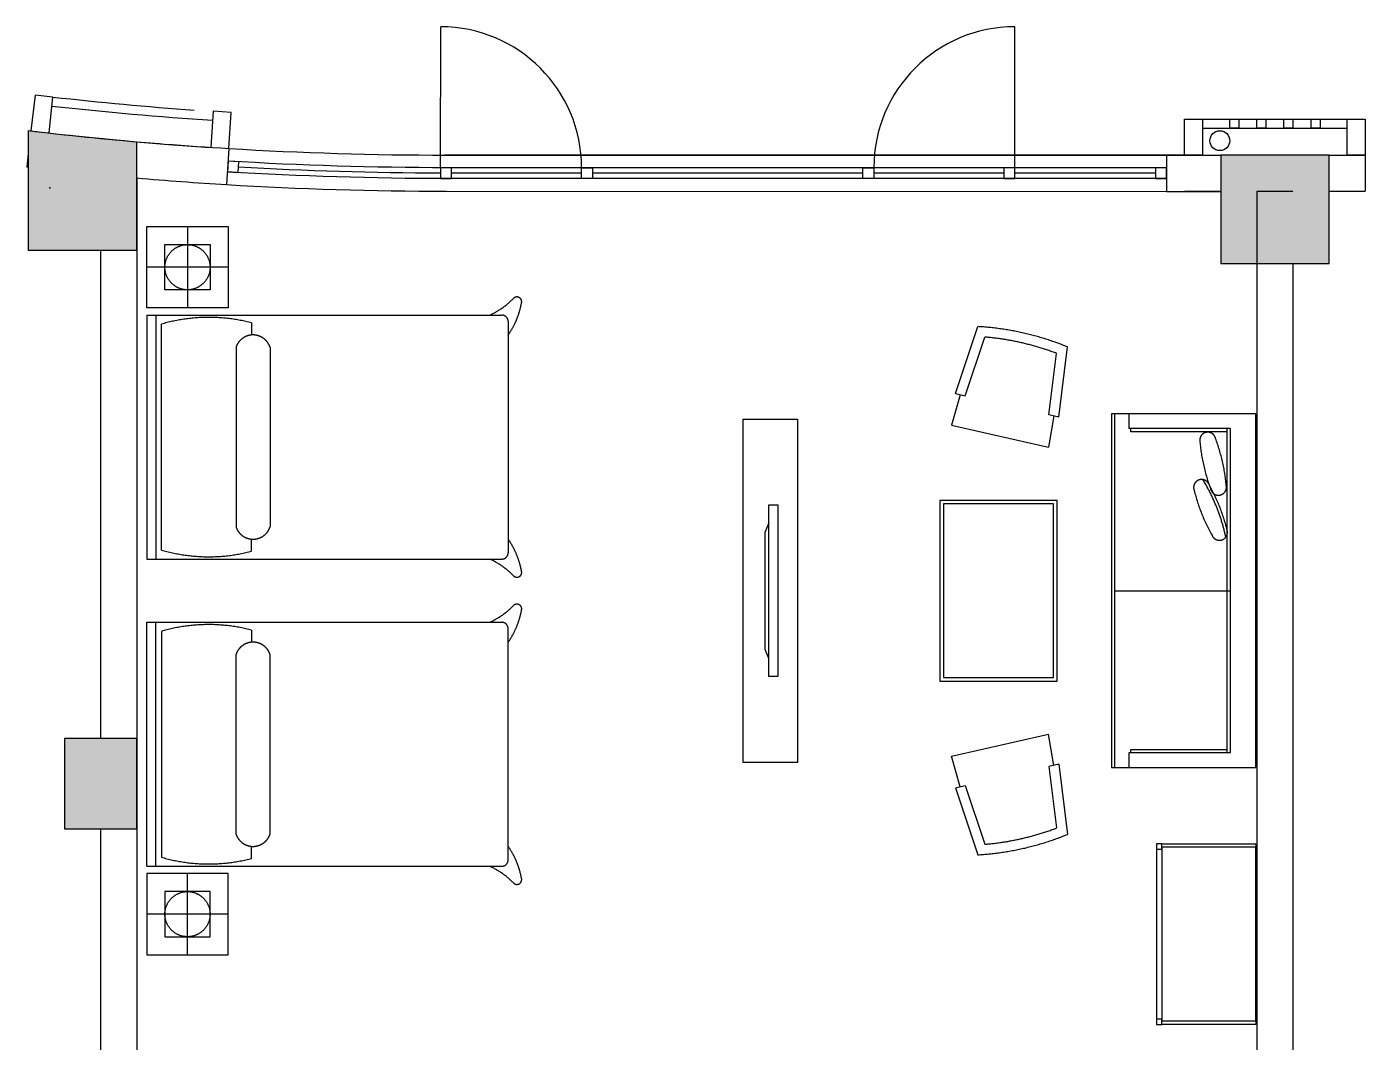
# Model space of a CAD drawing. Header units: millimetres. Extents: x -171991 to -58043, y -1085310 to -1072722.
# Drawn here: x -77605 to -70196, y -1081169 to -1075549 of the extents above; entities that cross this region are included whole.
import ezdxf

# ---------------------------------------------------------------- set-up
doc = ezdxf.new("R2010")
doc.units = ezdxf.units.MM
doc.header["$LTSCALE"] = 1000
doc.header["$MEASUREMENT"] = 0
doc.linetypes.add('DASH', pattern=[0.35, 0.25, -0.1])
for name, color, linetype in [('A-土建墙  柱', 6, 'Continuous'), ('B不可动建筑图层', 6, 'Continuous'), ('COLUMN', 6, 'Continuous'), ('J家具', 4, 'Continuous')]:
    doc.layers.add(name, color=color, linetype=linetype)

# ---------------------------------------------------------------- blocks, each defined once
blk = doc.blocks.new('A$C054A189D')
at = {"color": 8}
for p, q in [((-539.8, 64.4), (-489.8, 84.4)), ((-489.8, 84.4), (160.2, 84.4)), ((210.2, 64.4), (160.2, 84.4))]:
    blk.add_line(p, q, dxfattribs=at)
blk.add_lwpolyline([(-639.8, 64.4), (310.2, 64.4), (310.2, 13.7), (-639.8, 13.7)], close=True, dxfattribs=at)

msp = doc.modelspace()

# ---------------------------------------------------------------- hatches: boundary and pattern name
at = {"layer": 'A-土建墙  柱', "linetype": 'ByBlock', "extrusion": (-8.94601e-08, 6.25132e-18, 1)}
msp.add_hatch(color=8, dxfattribs=at).paths.add_polyline_path([(-77396.4, -1079988.4), (-76996.4, -1079988.4), (-76996.4, -1079488.4), (-77396.4, -1079488.4)])
at = {"layer": 'B不可动建筑图层', "extrusion": (-8.94601e-08, 6.25132e-18, 1)}
for points in [[(-76996.5, -1076185.5, -0.007616), (-77596.5, -1076124.2), (-77596.5, -1076785.5), (-76996.5, -1076785.5)], [(-76996.4, -1076185.4, -0.007616), (-77596.4, -1076124.1), (-77596.4, -1076785.4), (-76996.4, -1076785.4)], [(-76996.4, -1076185.4, -0.007616), (-77596.4, -1076124.1), (-77596.4, -1076785.4), (-76996.4, -1076785.4)], [(-76996.4, -1076185.4, -0.007616), (-77596.4, -1076124.1), (-77596.4, -1076785.4), (-76996.4, -1076785.4)], [(-76996.4, -1076185.4, -0.007616), (-77596.4, -1076124.1), (-77596.4, -1076785.4), (-76996.4, -1076785.4)], [(-76996.4, -1076185.4, -0.007616), (-77596.4, -1076124.1), (-77596.4, -1076785.4), (-76996.4, -1076785.4)], [(-70996.4, -1076859.6), (-70396.4, -1076859.6), (-70396.4, -1076259.6), (-70996.4, -1076259.6)], [(-70996.4, -1076859.6), (-70396.4, -1076859.6), (-70396.4, -1076259.6), (-70996.4, -1076259.6)], [(-70996.4, -1076859.6), (-70396.4, -1076859.6), (-70396.4, -1076259.6), (-70996.4, -1076259.6)], [(-70996.4, -1076859.6), (-70396.4, -1076859.6), (-70396.4, -1076259.6), (-70996.4, -1076259.6)]]:
    msp.add_hatch(color=6, dxfattribs=at).paths.add_polyline_path(points)

# ---------------------------------------------------------------- linework, layer by layer
at = {"layer": 'B不可动建筑图层', "color": 6, "extrusion": (-8.94601e-08, 6.25145e-18, 1)}
for p, q in [((-77596.5, -1076124.2, 0), (-77596.5, -1076785.5, 0)), ((-77596.4, -1076124.1, 0), (-77596.4, -1076785.4, 0)), ((-77596.4, -1076124.1, 0), (-77596.4, -1076785.4, 0)), ((-77596.4, -1076124.1, 0), (-77596.4, -1076785.4, 0)), ((-77596.4, -1076124.1, 0), (-77596.4, -1076785.4, 0)), ((-77596.4, -1076124.1, 0), (-77596.4, -1076785.4, 0)), ((-77581.7, -1076125.7, 0), (-77581.7, -1076126, 0)), ((-77196.4, -1076166.9, 0), (-77196.4, -1076167.2, 0)), ((-77596.4, -1076251.3, 0), (-77605, -1076324.7, 0)), ((-77596.4, -1076251.3, 0), (-77605, -1076324.7, 0)), ((-77596.4, -1076251.3, 0), (-77605, -1076324.7, 0)), ((-77596.4, -1076251.3, 0), (-77605, -1076324.7, 0)), ((-77596.4, -1076251.3, 0), (-77605, -1076324.7, 0)), ((-76996.5, -1076785.5, 0), (-76996.5, -1076185.5, 0)), ((-76996.4, -1076785.4, 0), (-76996.4, -1076185.4, 0)), ((-76996.4, -1076785.4, 0), (-76996.4, -1076185.4, 0)), ((-76996.4, -1076785.4, 0), (-76996.4, -1076185.4, 0)), ((-76996.4, -1076785.4, 0), (-76996.4, -1076185.4, 0)), ((-76996.4, -1076785.4, 0), (-76996.4, -1076185.4, 0)), ((-76486.7, -1076223, 0), (-76498.9, -1076422.6, 0)), ((-77596.5, -1076252.1, 0), (-77604.9, -1076324.4, 0)), ((-71196.5, -1076259.7, 0), (-75293.6, -1076259.8, 0)), ((-71196.5, -1076259.7, 0), (-75293.6, -1076259.8, 0)), ((-71196.5, -1076259.7, 0), (-75293.6, -1076259.8, 0)), ((-71196.5, -1076259.7, 0), (-75293.6, -1076259.8, 0)), ((-71196.5, -1076259.7, 0), (-75293.6, -1076259.8, 0)), ((-71296.3, -1076259.3, 0), (-71296.4, -1076460.3, 0)), ((-71296.3, -1076259.7, 0), (-70996.5, -1076259.8, 0)), ((-71196.5, -1076259.7, 0), (-70996.4, -1076259.8, 0)), ((-71196.5, -1076259.7, 0), (-70996.4, -1076259.8, 0)), ((-71196.5, -1076259.7, 0), (-70996.4, -1076259.8, 0)), ((-71196.5, -1076259.7, 0), (-70996.4, -1076259.8, 0)), ((-71196.5, -1076259.7, 0), (-70996.4, -1076259.8, 0)), ((-70396.4, -1076259.6, 0), (-70996.5, -1076259.6, 0)), ((-70796.5, -1076259.7, 0), (-70996.5, -1076259.7, 0)), ((-70396.4, -1076259.6, 0), (-70996.4, -1076259.6, 0)), ((-70996.4, -1076259.6, 0), (-70996.4, -1076859.6, 0)), ((-70396.4, -1076259.6, 0), (-70996.4, -1076259.6, 0)), ((-70996.4, -1076259.6, 0), (-70996.4, -1076859.6, 0)), ((-70396.4, -1076259.6, 0), (-70996.4, -1076259.6, 0)), ((-70996.4, -1076259.6, 0), (-70996.4, -1076859.6, 0)), ((-70396.4, -1076259.6, 0), (-70996.4, -1076259.6, 0)), ((-70996.4, -1076259.6, 0), (-70996.4, -1076859.6, 0)), ((-70396.4, -1076259.6, 0), (-70996.4, -1076259.6, 0)), ((-70996.4, -1076259.6, 0), (-70996.4, -1076859.6, 0)), ((-70796.4, -1076259.8, 0), (-70996.4, -1076259.8, 0)), ((-70796.4, -1076259.8, 0), (-70996.4, -1076259.8, 0)), ((-70796.4, -1076259.8, 0), (-70996.4, -1076259.8, 0)), ((-70796.4, -1076259.8, 0), (-70996.4, -1076259.8, 0)), ((-70796.4, -1076259.8, 0), (-70996.4, -1076259.8, 0)), ((-70396.5, -1076259.7, 0), (-70596.5, -1076259.7, 0)), ((-70396.4, -1076259.8, 0), (-70596.4, -1076259.8, 0)), ((-70396.4, -1076259.8, 0), (-70596.4, -1076259.8, 0)), ((-70396.4, -1076259.8, 0), (-70596.4, -1076259.8, 0)), ((-70396.4, -1076259.8, 0), (-70596.4, -1076259.8, 0)), ((-70396.4, -1076259.8, 0), (-70596.4, -1076259.8, 0)), ((-70396.5, -1076859.7, 0), (-70396.4, -1076259.6, 0)), ((-70396.5, -1076859.7, 0), (-70396.5, -1076259.7, 0)), ((-70396.4, -1076859.6, 0), (-70396.4, -1076259.6, 0)), ((-70396.4, -1076859.6, 0), (-70396.4, -1076259.6, 0)), ((-70396.4, -1076859.6, 0), (-70396.4, -1076259.6, 0)), ((-70396.4, -1076859.6, 0), (-70396.4, -1076259.6, 0)), ((-70396.4, -1076859.6, 0), (-70396.4, -1076259.6, 0)), ((-70396.4, -1076859.8, 0), (-70396.4, -1076259.8, 0)), ((-70396.4, -1076859.8, 0), (-70396.4, -1076259.8, 0)), ((-70396.4, -1076859.8, 0), (-70396.4, -1076259.8, 0)), ((-70396.4, -1076859.8, 0), (-70396.4, -1076259.8, 0)), ((-70396.4, -1076859.8, 0), (-70396.4, -1076259.8, 0)), ((-70396.4, -1076259.9, 0), (-70196.5, -1076259.9, 0)), ((-70396.4, -1076259.9, 0), (-70196.5, -1076259.9, 0)), ((-70396.4, -1076259.9, 0), (-70196.5, -1076259.9, 0)), ((-70396.4, -1076259.9, 0), (-70196.5, -1076259.9, 0)), ((-70396.4, -1076259.9, 0), (-70196.5, -1076259.9, 0)), ((-70196.5, -1076259.9, 0), (-70196.5, -1076459.9, 0)), ((-70196.5, -1076259.9, 0), (-70196.5, -1076459.9, 0)), ((-70196.5, -1076259.9, 0), (-70196.5, -1076459.9, 0)), ((-70196.5, -1076259.9, 0), (-70196.5, -1076459.9, 0)), ((-70196.5, -1076259.9, 0), (-70196.5, -1076459.9, 0)), ((-76996.4, -1076386.1), (-76996.4, -1079789.2)), ((-71296.4, -1076460.3, 0), (-70996.5, -1076460.2, 0)), ((-71196.5, -1076459.7, 0), (-70996.4, -1076459.8, 0)), ((-71196.5, -1076459.7, 0), (-70996.4, -1076459.8, 0)), ((-71196.5, -1076459.7, 0), (-70996.4, -1076459.8, 0)), ((-71196.5, -1076459.7, 0), (-70996.4, -1076459.8, 0)), ((-71196.5, -1076459.7, 0), (-70996.4, -1076459.8, 0)), ((-70596.6, -1076460.1, 0), (-70796.6, -1076460.1, 0)), ((-70596.6, -1076460.1, 0), (-70796.6, -1076460.1, 0)), ((-70596.6, -1076460.1, 0), (-70796.6, -1076460.1, 0)), ((-70596.6, -1076460.1, 0), (-70796.6, -1076460.1, 0)), ((-70596.6, -1076460.1, 0), (-70796.6, -1076460.1, 0)), ((-70796.4, -1076460.1, 0), (-70796.4, -1084509.9, 0)), ((-70796.4, -1076460.1, 0), (-70796.4, -1084509.9, 0)), ((-70396.4, -1076459.9, 0), (-70196.5, -1076459.9, 0)), ((-70396.4, -1076459.9, 0), (-70196.5, -1076459.9, 0)), ((-70396.4, -1076459.9, 0), (-70196.5, -1076459.9, 0)), ((-70396.4, -1076459.9, 0), (-70196.5, -1076459.9, 0)), ((-70396.4, -1076459.9, 0), (-70196.5, -1076459.9, 0)), ((-77596.5, -1076785.5, 0), (-76996.5, -1076785.5, 0)), ((-77596.4, -1076785.4, 0), (-76996.4, -1076785.4, 0)), ((-77596.4, -1076785.4, 0), (-76996.4, -1076785.4, 0)), ((-77596.4, -1076785.4, 0), (-76996.4, -1076785.4, 0)), ((-77596.4, -1076785.4, 0), (-76996.4, -1076785.4, 0)), ((-77596.4, -1076785.4, 0), (-76996.4, -1076785.4, 0)), ((-77196.4, -1076785.5, 0), (-77196.4, -1079488.4, 0)), ((-70996.4, -1076859.6, 0), (-70396.4, -1076859.6, 0)), ((-70996.4, -1076859.6, 0), (-70396.4, -1076859.6, 0)), ((-70996.4, -1076859.6, 0), (-70396.4, -1076859.6, 0)), ((-70996.4, -1076859.6, 0), (-70396.4, -1076859.6, 0)), ((-70996.4, -1076859.6, 0), (-70396.4, -1076859.6, 0)), ((-70596.5, -1076859.6, 0), (-70596.5, -1081659.8, 0)), ((-70596.5, -1076859.6, 0), (-70596.5, -1081659.8, 0)), ((-70596.5, -1076859.6, 0), (-70596.5, -1081659.8, 0)), ((-70596.5, -1076859.6, 0), (-70596.5, -1081659.8, 0)), ((-70596.5, -1076859.6, 0), (-70596.5, -1081659.8, 0)), ((-76996.4, -1079789.2), (-76996.4, -1084359.4)), ((-77196.4, -1079988.4, 0), (-77196.4, -1084059.7, 0))]:
    msp.add_line(p, q, dxfattribs=at)
at = {"layer": 'B不可动建筑图层', "color": 6, "extrusion": (1.85914e-07, 2.59761e-07, 1), "elevation": -0.3}
msp.add_lwpolyline([(-75314.1, -1076329.4), (-75313.8, -1075549.4)], dxfattribs=at)
at = {"layer": 'B不可动建筑图层', "color": 6, "extrusion": (-8.94601e-08, 2.59811e-07, 1), "elevation": -0.3}
msp.add_lwpolyline([(-72136.4, -1076329.3), (-72136.4, -1075549.3)], dxfattribs=at)
at = {"layer": 'B不可动建筑图层', "color": 6, "extrusion": (-8.94601e-08, 6.25145e-18, 1), "elevation": 0}
for points in [[(-77481.9, -1076136.8), (-77460, -1075938.2), (-77559.4, -1075927), (-77581.7, -1076125.7)], [(-76486.7, -1076222.7), (-76473.1, -1076023.3), (-76572.8, -1076016.3), (-76586.9, -1076215.8)], [(-71096.4, -1076059.8), (-71096.4, -1076259.8), (-71196.4, -1076259.8), (-71196.4, -1076059.8), (-71096.4, -1076059.8)], [(-71096.4, -1076059.8), (-71096.4, -1076259.8), (-71196.4, -1076259.8), (-71196.4, -1076059.8), (-71096.4, -1076059.8)], [(-71096.4, -1076059.8), (-70646.4, -1076059.9)], [(-71096.4, -1076059.8), (-70646.4, -1076059.9)], [(-71096.4, -1076059.8), (-70646.4, -1076059.9)], [(-71096.4, -1076059.8), (-70646.4, -1076059.9)], [(-71096.4, -1076059.8), (-70646.4, -1076059.9)], [(-70896.5, -1076059.8), (-70896.4, -1076109.8), (-70946.4, -1076109.8), (-70946.4, -1076059.8), (-70896.5, -1076059.8)], [(-70896.4, -1076059.9), (-70896.4, -1076109.9), (-70946.4, -1076109.9), (-70946.4, -1076059.9), (-70896.4, -1076059.9)], [(-70896.4, -1076059.9), (-70896.4, -1076109.9), (-70946.4, -1076109.9), (-70946.4, -1076059.9), (-70896.4, -1076059.9)], [(-70896.4, -1076059.9), (-70896.4, -1076109.9), (-70946.4, -1076109.9), (-70946.4, -1076059.9), (-70896.4, -1076059.9)], [(-70896.4, -1076059.9), (-70896.4, -1076109.9), (-70946.4, -1076109.9), (-70946.4, -1076059.9), (-70896.4, -1076059.9)], [(-70896.4, -1076059.9), (-70896.4, -1076109.9), (-70946.4, -1076109.9), (-70946.4, -1076059.9), (-70896.4, -1076059.9)], [(-70746.5, -1076059.8), (-70746.4, -1076109.8), (-70796.4, -1076109.8), (-70796.4, -1076059.8), (-70746.5, -1076059.8)], [(-70746.4, -1076059.9), (-70746.4, -1076109.9), (-70796.4, -1076109.9), (-70796.4, -1076059.9), (-70746.4, -1076059.9)], [(-70746.4, -1076059.9), (-70746.4, -1076109.9), (-70796.4, -1076109.9), (-70796.4, -1076059.9), (-70746.4, -1076059.9)], [(-70746.4, -1076059.9), (-70746.4, -1076109.9), (-70796.4, -1076109.9), (-70796.4, -1076059.9), (-70746.4, -1076059.9)], [(-70746.4, -1076059.9), (-70746.4, -1076109.9), (-70796.4, -1076109.9), (-70796.4, -1076059.9), (-70746.4, -1076059.9)], [(-70746.4, -1076059.9), (-70746.4, -1076109.9), (-70796.4, -1076109.9), (-70796.4, -1076059.9), (-70746.4, -1076059.9)], [(-70596.5, -1076059.8), (-70596.5, -1076109.8), (-70646.5, -1076109.8), (-70646.4, -1076059.8), (-70596.5, -1076059.8)], [(-70646.4, -1076059.9), (-70296.4, -1076060)], [(-70596.4, -1076059.9), (-70596.4, -1076109.9), (-70646.4, -1076109.9), (-70646.4, -1076059.9), (-70596.4, -1076059.9)], [(-70646.4, -1076059.9), (-70296.4, -1076060)], [(-70596.4, -1076059.9), (-70596.4, -1076109.9), (-70646.4, -1076109.9), (-70646.4, -1076059.9), (-70596.4, -1076059.9)], [(-70646.4, -1076059.9), (-70296.4, -1076060)], [(-70596.4, -1076059.9), (-70596.4, -1076109.9), (-70646.4, -1076109.9), (-70646.4, -1076059.9), (-70596.4, -1076059.9)], [(-70646.4, -1076059.9), (-70296.4, -1076060)], [(-70596.4, -1076059.9), (-70596.4, -1076109.9), (-70646.4, -1076109.9), (-70646.4, -1076059.9), (-70596.4, -1076059.9)], [(-70596.4, -1076059.9), (-70596.4, -1076109.9), (-70646.4, -1076109.9), (-70646.4, -1076059.9), (-70596.4, -1076059.9)], [(-70446.5, -1076059.8), (-70446.5, -1076109.8), (-70496.5, -1076109.8), (-70496.4, -1076059.8), (-70446.5, -1076059.8)], [(-70196.4, -1076060), (-70196.4, -1076260), (-70296.4, -1076260), (-70296.4, -1076060), (-70196.4, -1076060)], [(-70196.4, -1076060), (-70196.4, -1076260), (-70296.4, -1076260), (-70296.4, -1076060), (-70196.4, -1076060)], [(-70196.4, -1076060), (-70196.4, -1076260), (-70296.4, -1076260), (-70296.4, -1076060), (-70196.4, -1076060)], [(-70196.4, -1076060), (-70196.4, -1076260), (-70296.4, -1076260), (-70296.4, -1076060), (-70196.4, -1076060)], [(-71096.4, -1076109.7), (-70646.5, -1076109.8)], [(-71096.4, -1076109.8), (-70646.4, -1076109.9)], [(-71096.4, -1076109.8), (-70646.4, -1076109.9)], [(-71096.4, -1076109.8), (-70646.4, -1076109.9)], [(-71096.4, -1076109.8), (-70646.4, -1076109.9)], [(-71096.4, -1076109.8), (-70646.4, -1076109.9)], [(-70646.5, -1076109.8), (-70296.4, -1076109.9)], [(-74534.1, -1076359.4), (-75254.1, -1076359.4)], [(-72976.4, -1076359.4), (-74474.1, -1076359.4)], [(-72196.4, -1076359.3), (-72916.4, -1076359.4)], [(-71356.4, -1076359.3), (-72136.4, -1076359.3)]]:
    msp.add_lwpolyline(points, dxfattribs=at)
for points in [[(-76486.7, -1076223, 0.015012), (-75283.6, -1076259.5), (-71296.4, -1076260.3)], [(-71296.4, -1076329.3), (-75283.7, -1076329.4, -0.0152), (-76490.9, -1076292.7, -0.0152)], [(-71296.4, -1076389.3), (-75283.7, -1076389.4, -0.0152), (-76494.6, -1076352.6, -0.0152)], [(-75314.1, -1076359.4, -0.014064), (-76432.9, -1076326.2, -0.014064)], [(-76498.8, -1076422.6, 0.015012), (-75283.7, -1076459.5), (-71296.4, -1076460.3)]]:
    msp.add_lwpolyline(points, format="xyb", dxfattribs=at)
for points in [[(-76431.1, -1076296.5), (-76491, -1076292.8), (-76494.6, -1076352.7), (-76434.7, -1076356.4)], [(-70996.4, -1076859.6), (-70396.4, -1076859.6), (-70396.4, -1076259.6), (-70996.4, -1076259.6)], [(-70996.4, -1076859.6), (-70396.4, -1076859.6), (-70396.4, -1076259.6), (-70996.4, -1076259.6)], [(-70996.4, -1076859.6), (-70396.4, -1076859.6), (-70396.4, -1076259.6), (-70996.4, -1076259.6)], [(-70996.4, -1076859.6), (-70396.4, -1076859.6), (-70396.4, -1076259.6), (-70996.4, -1076259.6)], [(-70996.4, -1076859.6), (-70396.4, -1076859.6), (-70396.4, -1076259.6), (-70996.4, -1076259.6)], [(-75254.1, -1076329.4), (-75314.1, -1076329.4), (-75314.1, -1076389.4), (-75254.1, -1076389.4)], [(-74534.1, -1076329.3), (-74474.1, -1076329.3), (-74474.1, -1076389.3), (-74534.1, -1076389.3)], [(-72976.4, -1076329.4), (-72916.4, -1076329.4), (-72916.4, -1076389.4), (-72976.4, -1076389.4)], [(-72136.4, -1076329.3), (-72196.4, -1076329.3), (-72196.4, -1076389.3), (-72136.4, -1076389.3)], [(-71296.4, -1076329.3), (-71356.4, -1076329.3), (-71356.4, -1076389.3), (-71296.4, -1076389.3)]]:
    msp.add_lwpolyline(points, close=True, dxfattribs=at)
at = {"layer": 'B不可动建筑图层', "color": 6, "extrusion": (-8.94601e-08, 6.25145e-18, 1)}
msp.add_circle((-71001.2, -1076179.7, 0), 55, dxfattribs=at)
at = {"layer": 'B不可动建筑图层', "color": 6, "extrusion": (1.85914e-07, 2.59761e-07, 1)}
msp.add_arc((-75314.1, -1076329.4, -0.3), 780, 359.97794, 89.97672, dxfattribs=at)
at = {"layer": 'B不可动建筑图层', "color": 6, "extrusion": (-8.94659e-08, 2.59811e-07, 1)}
msp.add_arc((-72136.4, -1076329.3, -0.3), 780, 90.00249, 180.00127, dxfattribs=at)
at = {"layer": 'B不可动建筑图层', "color": 6, "extrusion": (-8.94601e-08, 6.25145e-18, 1)}
for centre, radius, start, end in [((-75372.7, -1057536.6, 0), 18519.6, 263.52834, 265.95902), ((-75372.7, -1057536.6, 0), 18519.6, 263.52834, 265.95902), ((-75372.7, -1057536.6, 0), 18519.6, 263.52834, 265.95902), ((-75372.7, -1057536.6, 0), 18519.6, 263.52834, 265.95902), ((-75372.7, -1057536.6, 0), 18519.6, 263.52834, 265.95902), ((-75283.9, -1056459.5, 0), 19650, 263.62572, 266.22857), ((-75284, -1056459.7, 0), 19800, 263.29305, 265.03839), ((-75284, -1056459.6, 0), 19800, 263.29305, 265.03839), ((-75284, -1056459.6, 0), 19800, 263.29305, 265.03839), ((-75284, -1056459.6, 0), 19800, 263.29305, 265.03839), ((-75284, -1056459.6, 0), 19800, 263.29305, 265.03839), ((-75284, -1056459.6, 0), 19800, 263.29305, 265.03839), ((-75283.9, -1056459.5, 0), 19800, 263.33576, 264.77435), ((-75283.8, -1056458.6, 0), 19800.9, 264.45723, 266.51717), ((-75284, -1056459.8, 0), 19800, 265.03845, 266.21327), ((-75284, -1056459.8, 0), 19800, 265.03845, 266.21327), ((-75284, -1056459.8, 0), 19800, 265.03845, 266.21327), ((-75284, -1056459.8, 0), 19800, 265.03845, 266.21327), ((-75284, -1056459.8, 0), 19800, 265.03845, 266.21327), ((-75284, -1056459.8, 0), 20000, 263.33576, 263.36047), ((-75284, -1056459.8, 0), 20000, 263.33576, 263.36047), ((-75284, -1056459.8, 0), 20000, 263.33576, 263.36047), ((-75284, -1056459.8, 0), 20000, 263.33576, 263.36047), ((-75284, -1056459.8, 0), 20000, 263.33576, 263.36047), ((-75283.9, -1056459.5, 0), 20000, 263.33576, 263.36014), ((-75283.8, -1056458.6, 0), 20000.9, 265.08813, 266.51717)]:
    msp.add_arc(centre, radius, start, end, dxfattribs=at)
msp.add_point((-77476.9, -1076439.9, 0), dxfattribs=at)
msp.add_point((-77476.9, -1076439.9, 0), dxfattribs=at)
msp.add_point((-77476.9, -1076439.9, 0), dxfattribs=at)
msp.add_point((-77476.9, -1076439.9, 0), dxfattribs=at)
msp.add_point((-77476.9, -1076439.9, 0), dxfattribs=at)
at = {"layer": 'COLUMN', "linetype": 'ByBlock', "extrusion": (-8.94601e-08, 6.25145e-18, 1)}
for p, q in [((-76996.4, -1079488.4, 0), (-77396.4, -1079488.4, 0)), ((-77396.4, -1079488.4, 0), (-77396.4, -1079988.4, 0)), ((-76996.4, -1079988.4, 0), (-76996.4, -1079488.4, 0)), ((-77396.4, -1079988.4, 0), (-76996.4, -1079988.4, 0))]:
    msp.add_line(p, q, dxfattribs=at)
at = {"layer": 'J家具', "linetype": 'DASH', "ltscale": 150}
for p, q in [((-76940.4, -1077105, 0), (-76940.4, -1076655, 0)), ((-76940.4, -1076655, 0), (-76490.4, -1076655, 0)), ((-76490.4, -1076655, 0), (-76490.4, -1077105, 0)), ((-76490.4, -1077105, 0), (-76940.4, -1077105, 0)), ((-76940.4, -1077145, 0), (-76257.1, -1077145, 0)), ((-76940.4, -1077145, 0), (-76940.4, -1078495, 0)), ((-76890.4, -1077145, 0), (-76890.4, -1078495, 0)), ((-76257.1, -1077145, 0), (-75043.2, -1077145, 0)), ((-75043.2, -1077145, 0), (-74975.4, -1077145, 0)), ((-74940.4, -1077180, 0), (-74940.4, -1077255.1, 0)), ((-74940.4, -1077255.1, 0), (-74940.4, -1078384.8, 0)), ((-74940.4, -1078384.8, 0), (-74940.4, -1078460, 0)), ((-76940.4, -1078495, 0), (-76035.4, -1078495, 0)), ((-76040.4, -1078495, 0), (-75043.2, -1078495, 0)), ((-75043.2, -1078495, 0), (-74975.4, -1078495, 0)), ((-76940.4, -1078845, 0), (-76035.4, -1078845, 0)), ((-76940.4, -1080195, 0), (-76940.4, -1078845, 0)), ((-76890.4, -1080195, 0), (-76890.4, -1078845, 0)), ((-76040.4, -1078845, 0), (-75043.2, -1078845, 0)), ((-75043.2, -1078845, 0), (-74975.4, -1078845, 0)), ((-74940.4, -1078955.1, 0), (-74940.4, -1078880, 0)), ((-74940.4, -1080084.8, 0), (-74940.4, -1078955.1, 0)), ((-74940.4, -1080160, 0), (-74940.4, -1080084.8, 0)), ((-70801.4, -1080070, 0), (-70801.4, -1081071.2, 0)), ((-76940.4, -1080195, 0), (-76257.1, -1080195, 0)), ((-76490.4, -1080235, 0), (-76940.4, -1080235, 0)), ((-76940.4, -1080235, 0), (-76940.4, -1080685, 0)), ((-76490.4, -1080685, 0), (-76490.4, -1080235, 0)), ((-76257.1, -1080195, 0), (-75043.2, -1080195, 0)), ((-75043.2, -1080195, 0), (-74975.4, -1080195, 0)), ((-76940.4, -1080685, 0), (-76490.4, -1080685, 0))]:
    msp.add_line(p, q, dxfattribs=at)
at = {"layer": 'J家具', "color": 251, "linetype": 'DASH', "ltscale": 150}
for p, q in [((-76715.4, -1076655, 0), (-76715.4, -1077105, 0)), ((-76840.4, -1077005, 0), (-76840.4, -1076755, 0)), ((-76840.4, -1076755, 0), (-76590.4, -1076755, 0)), ((-76590.4, -1076755, 0), (-76590.4, -1077005, 0)), ((-76490.4, -1076880, 0), (-76940.4, -1076880, 0)), ((-76590.4, -1077005, 0), (-76840.4, -1077005, 0)), ((-76859.7, -1078444.9, 0), (-76859.7, -1077195, 0)), ((-76361.3, -1077188, 0), (-76361.3, -1077255.1, 0)), ((-76446.6, -1077323.1, 0), (-76446.6, -1078316.8, 0)), ((-76258.6, -1077323.1, 0), (-76258.6, -1078316.8, 0)), ((-76258.6, -1078225.9, 0), (-76258.6, -1078316.8, 0)), ((-76361.3, -1078451.9, 0), (-76361.3, -1078384.8, 0)), ((-76859.7, -1078895, 0), (-76859.7, -1080144.9, 0)), ((-76361.3, -1078888, 0), (-76361.3, -1078955.1, 0)), ((-76446.6, -1080016.8, 0), (-76446.6, -1079023.1, 0)), ((-76258.6, -1079114, 0), (-76258.6, -1079023.1, 0)), ((-76258.6, -1080016.8, 0), (-76258.6, -1079023.1, 0)), ((-76361.3, -1080151.9, 0), (-76361.3, -1080084.8, 0)), ((-76715.4, -1080685, 0), (-76715.4, -1080235, 0)), ((-76590.4, -1080335, 0), (-76840.4, -1080335, 0)), ((-76840.4, -1080335, 0), (-76840.4, -1080585, 0)), ((-76590.4, -1080585, 0), (-76590.4, -1080335, 0)), ((-76490.4, -1080460, 0), (-76940.4, -1080460, 0)), ((-76840.4, -1080585, 0), (-76590.4, -1080585, 0))]:
    msp.add_line(p, q, dxfattribs=at)
at = {"layer": 'J家具', "linetype": 'DASH', "ltscale": 150, "extrusion": (-8.49538e-19, -2.59811e-07, 1)}
for p, q in [((-72464.9, -1077579.2, 500), (-72341.1, -1077208.6, 500)), ((-72464.9, -1077579.2, 0), (-72341.1, -1077208.6, 0)), ((-72410.9, -1077591.5, 500), (-72302.3, -1077266.4, 500)), ((-72410.9, -1077591.5, 0), (-72302.3, -1077266.4, 0)), ((-71947.2, -1077696.8, 500), (-71904.6, -1077356.8, 500)), ((-71947.2, -1077696.8, 0), (-71904.6, -1077356.8, 0)), ((-71893.2, -1077709.1, 500), (-71844.6, -1077321.4, 500)), ((-71893.2, -1077709.1, 0), (-71844.6, -1077321.4, 0)), ((-72437.9, -1077585.4, 500), (-72486, -1077754.8, 500)), ((-72437.9, -1077585.4, 0), (-72486, -1077754.8, 0)), ((-72464.9, -1077579.2, 500), (-72410.9, -1077591.5, 500)), ((-72464.9, -1077579.2, 0), (-72410.9, -1077591.5, 0)), ((-71920.2, -1077703, 500), (-71950, -1077876.6, 500)), ((-71920.2, -1077703, 0), (-71950, -1077876.6, 0)), ((-71893.2, -1077709.1, 500), (-71947.2, -1077696.8, 500)), ((-71893.2, -1077709.1, 0), (-71947.2, -1077696.8, 0)), ((-71583.5, -1077692.2, 0), (-71583.6, -1079647.8, 0)), ((-71504.2, -1077692.2, 0), (-71504.2, -1077772.2, 0)), ((-72486, -1077754.8, 500), (-71950, -1077876.6, 500)), ((-72486, -1077754.8, 0), (-71950, -1077876.6, 0)), ((-70944.2, -1077772.2, 0), (-71504.2, -1077772.2, 0)), ((-71494, -1077790, 0), (-71494, -1077772.2, 0)), ((-70962, -1077790, 0), (-71494, -1077790, 0)), ((-70962, -1077772.2, 0), (-70962, -1079567.8, 0)), ((-70944.2, -1077772.2, 0), (-70944.2, -1079567.8, 0)), ((-71583.6, -1078670, 0), (-70944.2, -1078670, 0)), ((-72486, -1079585.1, 500), (-71950, -1079463.4, 500)), ((-72486, -1079585.1, 0), (-71950, -1079463.4, 0)), ((-71920.2, -1079636.9, 500), (-71950, -1079463.4, 500)), ((-71920.2, -1079636.9, 0), (-71950, -1079463.4, 0)), ((-72437.9, -1079754.6, 500), (-72486, -1079585.1, 500)), ((-72437.9, -1079754.6, 0), (-72486, -1079585.1, 0)), ((-70944.2, -1079567.8, 0), (-71504.2, -1079567.8, 0)), ((-71504.2, -1079567.8, 0), (-71504.2, -1079647.8, 0)), ((-70962, -1079550, 0), (-71496, -1079550, 0)), ((-71496, -1079550, 0), (-71496, -1079567.8, 0)), ((-71893.2, -1079630.8, 500), (-71947.2, -1079643.1, 500)), ((-71893.2, -1079630.8, 0), (-71947.2, -1079643.1, 0)), ((-71947.2, -1079643.1, 500), (-71904.6, -1079983.1, 500)), ((-71947.2, -1079643.1, 0), (-71904.6, -1079983.1, 0)), ((-71893.2, -1079630.8, 500), (-71844.7, -1080018.5, 500)), ((-71893.2, -1079630.8, 0), (-71844.7, -1080018.5, 0)), ((-72464.9, -1079760.7, 500), (-72410.9, -1079748.4, 500)), ((-72464.9, -1079760.7, 0), (-72410.9, -1079748.4, 0)), ((-72464.9, -1079760.7, 500), (-72341.1, -1080131.3, 500)), ((-72464.9, -1079760.7, 0), (-72341.1, -1080131.3, 0)), ((-72410.9, -1079748.4, 500), (-72302.3, -1080073.5, 500)), ((-72410.9, -1079748.4, 0), (-72302.3, -1080073.5, 0))]:
    msp.add_line(p, q, dxfattribs=at)
at = {"layer": 'J家具', "linetype": 'DASH', "ltscale": 150, "extrusion": (-8.49506e-19, 2.59811e-07, 1)}
for p, q in [((-71351.4, -1080100, 0), (-71351.4, -1081041.2, 0)), ((-71321.4, -1080070, 0), (-70801.4, -1080070, 0)), ((-70801.4, -1081071.2, 0), (-71321.4, -1081071.2, 0))]:
    msp.add_line(p, q, dxfattribs=at)
at = {"layer": 'J家具', "linetype": 'DASH', "ltscale": 150, "extrusion": (-8.49538e-19, -2.59811e-07, 1), "elevation": 0.3}
for points in [[(-73338.8, -1077720), (-73338.8, -1079620), (-73638.8, -1079620), (-73638.8, -1077720)], [(-71601.3, -1077692.2), (-71601.4, -1079647.8), (-71504.2, -1079647.8), (-70899.8, -1079647.8), (-70801.4, -1079647.8), (-70801.3, -1077692.2), (-70899.7, -1077692.2), (-71504.2, -1077692.2)], [(-71901.4, -1079170), (-71901.3, -1078170), (-72551.3, -1078170), (-72551.4, -1079170)], [(-71921.4, -1079150), (-71921.3, -1078190), (-72531.3, -1078190), (-72531.4, -1079150)]]:
    msp.add_lwpolyline(points, close=True, dxfattribs=at)
for points in [[(-71111.4, -1077847.2, -1), (-71024.7, -1077827.5, -0.066667), (-70965.6, -1078087.5, -1), (-71052.3, -1078107.2, -0.066667)], [(-71143.2, -1078115.5, -1), (-71060.7, -1078082.6, -0.066667), (-70962, -1078330.3, -1), (-71044.5, -1078363.2, -0.066667)]]:
    msp.add_lwpolyline(points, format="xyb", close=True, dxfattribs=at)
msp.add_lwpolyline([(-71095.2, -1078055.1, -0.086074), (-70968.1, -1078374)], format="xyb", dxfattribs=at)
at = {"layer": 'J家具', "linetype": 'DASH', "ltscale": 150, "extrusion": (-8.49506e-19, 2.59811e-07, 1), "elevation": -0.3}
for points in [[(-71321.4, -1080070), (-71351.4, -1080070), (-71351.4, -1080100), (-71321.4, -1080100)], [(-70801.4, -1080090), (-71321.4, -1080090), (-71321.4, -1081051.2), (-70801.4, -1081051.2)], [(-71321.4, -1081041.2), (-71351.4, -1081041.2), (-71351.4, -1081071.2), (-71321.4, -1081071.2)]]:
    msp.add_lwpolyline(points, close=True, dxfattribs=at)
at = {"layer": 'J家具', "color": 251, "linetype": 'DASH', "ltscale": 150}
for centre in [(-76715.4, -1076880, 0), (-76715.4, -1080460, 0)]:
    msp.add_circle(centre, 125, dxfattribs=at)
at = {"layer": 'J家具', "linetype": 'DASH', "ltscale": 150}
for centre, radius, start, end in [((-75223.1, -1076746.2, 0), 437.5, 294.28957, 315.57464), ((-74891.9, -1077070.9, 0), 26.4, 349.87641, 135.57464), ((-75311.6, -1076996, 0), 452.7, 325.07632, 349.87641), ((-74975.4, -1077180, 0), 35, 0, 90), ((-74975.4, -1077180, 0), 35, 0, 90), ((-75311.6, -1078644, 0), 452.7, 10.12359, 34.92368), ((-74975.4, -1078460, 0), 35, 270, 0), ((-74975.4, -1078460, 0), 35, 270, 0), ((-75223.1, -1078893.7, 0), 437.5, 44.42536, 65.71043), ((-74891.9, -1078569, 0), 26.4, 224.42536, 10.12359), ((-75223.1, -1078446.2, 0), 437.5, 294.28957, 315.57464), ((-74891.9, -1078770.9, 0), 26.4, 349.87641, 135.57464), ((-75311.6, -1078696, 0), 452.7, 325.07632, 349.87641), ((-74975.4, -1078880, 0), 35, 0, 90), ((-74975.4, -1078880, 0), 35, 0, 90), ((-75311.6, -1080344, 0), 452.7, 10.12359, 34.92368), ((-74975.4, -1080160, 0), 35, 270, 0), ((-74975.4, -1080160, 0), 35, 270, 0), ((-75223.1, -1080593.7, 0), 437.5, 44.42536, 65.71043), ((-74891.9, -1080269, 0), 26.4, 224.42536, 10.12359)]:
    msp.add_arc(centre, radius, start, end, dxfattribs=at)
at = {"layer": 'J家具', "color": 251, "linetype": 'DASH', "ltscale": 150}
for centre, radius, start, end in [((-76597.9, -1078093.8, 0), 936.2, 75.36149, 106.23865), ((-76352.6, -1077353.5, 0), 98.8, 17.95508, 162.04492), ((-76352.6, -1078286.4, 0), 98.8, 197.95508, 342.04492), ((-76597.9, -1077546.1, 0), 936.2, 253.76135, 284.63851), ((-76597.9, -1079793.8, 0), 936.2, 75.36149, 106.23865), ((-76352.6, -1079053.5, 0), 98.8, 17.95508, 162.04492), ((-76352.6, -1079986.4, 0), 98.8, 197.95508, 342.04492), ((-76597.9, -1079246.1, 0), 936.2, 253.76135, 284.63851)]:
    msp.add_arc(centre, radius, start, end, dxfattribs=at)
at = {"layer": 'J家具', "linetype": 'DASH', "ltscale": 150, "extrusion": (-8.49538e-19, -2.59811e-07, 1)}
for centre, radius, start, end in [((-72427.5, -1078737.6, 500.3), 1531.5, 67.62958, 86.76625), ((-72427.5, -1078737.6, 0.3), 1531.5, 67.62958, 86.76625), ((-72427.5, -1078737.6, 500.3), 1476.5, 69.25936, 85.13647), ((-72427.5, -1078737.6, 0.3), 1476.5, 69.25936, 85.13647), ((-72427.5, -1078602.3, 500.3), 1531.5, 273.23321, 292.36988), ((-72427.5, -1078602.3, 0.3), 1531.5, 273.23321, 292.36988), ((-72427.5, -1078602.3, 500.3), 1476.5, 274.86299, 290.74009), ((-72427.5, -1078602.3, 0.3), 1476.5, 274.86299, 290.74009)]:
    msp.add_arc(centre, radius, start, end, dxfattribs=at)

# ---------------------------------------------------------------- block references
at = {"layer": 'J家具', "linetype": 'DASH', "ltscale": 150, "extrusion": (8.49538e-19, 2.59811e-07, -1), "xscale": -1, "zscale": -1, "rotation": 270.0019814101818}
msp.add_blockref('A$C054A189D', (73434, -1078505.2, -0.3), dxfattribs=at)

doc.saveas('drawing.dxf')
